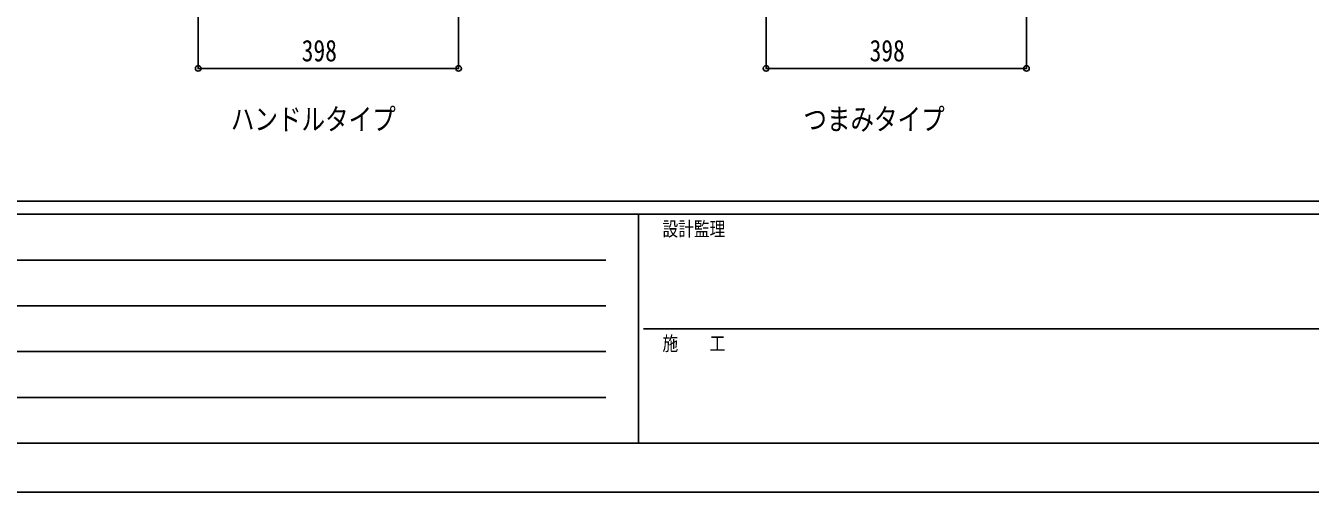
# Model space of a CAD drawing. Units: millimetres, scale not verified. Extents: x -4205 to 4205, y -2970 to 2970.
# Drawn here: x -2242 to -278, y -2970 to -2257 of the extents above; entities that cross this region are included whole.
import ezdxf
from ezdxf.enums import TextEntityAlignment as Align

# ---------------------------------------------------------------- set-up
doc = ezdxf.new("R2010")
doc.units = ezdxf.units.MM
doc.header["$LTSCALE"] = 20
for name, color, linetype in [('0-1_USER1', 3, 'Continuous'), ('0-5_YKK_D', 6, 'Continuous'), ('0-6_YKK_ZWAK', 7, 'Continuous')]:
    doc.layers.add(name, color=color, linetype=linetype)
doc.styles.add('ＭＳ ゴシック', font='')
doc.styles.get('ＭＳ ゴシック').set_extended_font_data('MS Gothic')

msp = doc.modelspace()

# ---------------------------------------------------------------- linework, layer by layer
at = {"layer": '0-5_YKK_D'}
for p, q in [((-1977.98, -2050), (-1977.98, -2323)), ((-1579.98, -2053), (-1579.98, -2323)), ((-1109.98, -2050), (-1109.98, -2323)), ((-711.98, -2053), (-711.98, -2323)), ((-1977.98, -2322), (-1579.98, -2322)), ((-1109.98, -2322), (-711.98, -2322))]:
    msp.add_line(p, q, dxfattribs=at)
for centre in [(-1977.98, -2322), (-1579.98, -2322), (-1109.98, -2322), (-711.98, -2322)]:
    msp.add_circle(centre, 4.25, dxfattribs=at)
at = {"layer": '0-6_YKK_ZWAK'}
for p, q in [((3895.02, -2525), (-3904.98, -2525)), ((-1304.98, -2545), (-3904.98, -2545)), ((-1304.98, -2545), (-1304.98, -2895)), ((-4.98, -2545), (-1304.98, -2545)), ((-3862.48, -2615), (-1354.98, -2615)), ((-3862.48, -2685), (-1354.98, -2685)), ((-1297.48, -2720), (-4.98, -2720)), ((-3862.48, -2755), (-1354.98, -2755)), ((-3862.48, -2825), (-1354.98, -2825)), ((-3904.98, -2895), (-1304.98, -2895)), ((-1304.98, -2895), (-4.98, -2895))]:
    msp.add_line(p, q, dxfattribs=at)
msp.add_lwpolyline([(-4205, -2970), (4205, -2970), (4205, 2970), (-4205, 2970)], close=True, dxfattribs=at)

# ---------------------------------------------------------------- texts
at = {"layer": '0-1_USER1', "style": 'ＭＳ ゴシック', "width": 0.8}
for s, p in [('ハンドルタイプ', (-1928, -2426)), ('つまみタイプ', (-1053, -2426))]:
    msp.add_text(s, height=32.99, dxfattribs=at).set_placement(p, align=Align.BOTTOM_LEFT)
at = {"layer": '0-5_YKK_D', "style": 'ＭＳ ゴシック', "width": 0.8}
for p in [(-1819.78, -2321.2), (-951.78, -2321.2)]:
    msp.add_text('398', height=32.99, dxfattribs=at).set_placement(p, align=Align.BOTTOM_LEFT)
at = {"layer": '0-6_YKK_ZWAK', "style": 'ＭＳ ゴシック', "width": 0.8}
for s, p in [('設計監理', (-1268.31, -2585)), ('施\u3000\u3000工', (-1268.31, -2760))]:
    msp.add_text(s, height=21.99, dxfattribs=at).set_placement(p, align=Align.BOTTOM_LEFT)

doc.saveas('drawing.dxf')
